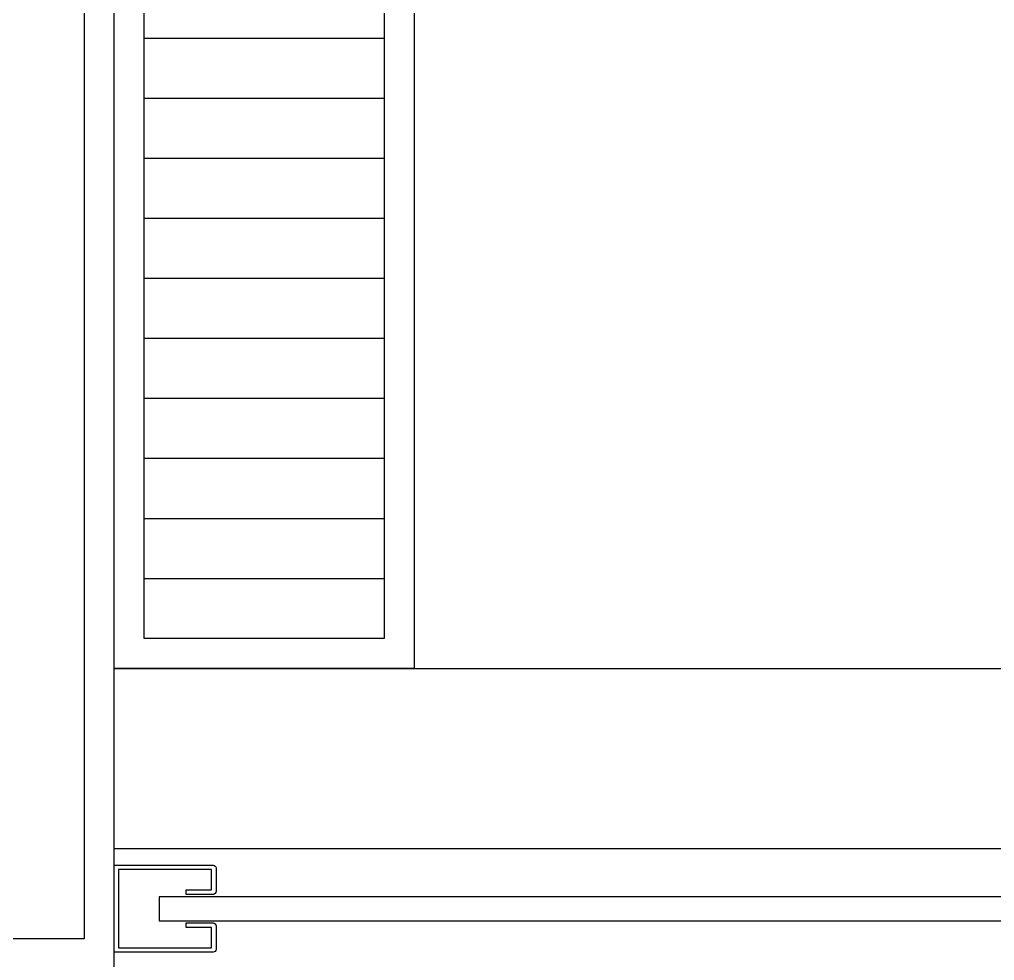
# Model space of a CAD drawing. Header units: millimetres. Extents: x 18456 to 179493, y -203649 to 469211.
# Drawn here: x 142148.1 to 142473, y -181016.4 to -180703 of the extents above; entities that cross this region are included whole.
import ezdxf

# ---------------------------------------------------------------- set-up
doc = ezdxf.new("R2010")
doc.units = ezdxf.units.MM
for name, color, linetype, true_color in [('X-평면도(기본형)$0$FIN', 9, 'Continuous', 0x808080), ('X-평면도(기본형)$0$FUR', 6, 'Continuous', 0xff00ff), ('X-평면도(기본형)$0$MC', 7, 'Continuous', 0x7f7fff), ('X-평면도(기본형)$0$TIL', 5, 'Continuous', 0x0000ff)]:
    doc.layers.add(name, color=color, linetype=linetype, true_color=true_color)

# ---------------------------------------------------------------- blocks, each defined once
blk = doc.blocks.new('X-평면도(기본형)$0$A$C019C01BD')
at = {"layer": 'X-평면도(기본형)$0$FUR', "color": 4, "ltscale": 3, "true_color": 0x00ffff}
blk.add_line((483.13, 1200.3), (483.13, 0.3), dxfattribs=at)
at = {"layer": 'X-평면도(기본형)$0$FUR', "color": 8, "true_color": 0x808080}
for p, q in [((488.63, 1200.3), (488.63, 1167.3)), ((517.63, 1167.3), (517.63, 1200.3)), ((498.38, 1176.3), (496.88, 1176.3)), ((496.88, 1176.3), (496.88, 1167.8)), ((498.38, 1167.3), (498.38, 1176.3)), ((507.88, 1176.3), (507.88, 1167.3)), ((509.38, 1176.3), (507.88, 1176.3)), ((509.38, 1167.8), (509.38, 1176.3)), ((496.88, 1167.8), (490.13, 1167.8)), ((516.13, 1167.8), (509.38, 1167.8)), ((489.63, 1166.3), (497.38, 1166.3)), ((508.88, 1166.3), (516.63, 1166.3))]:
    blk.add_line(p, q, dxfattribs=at)
for points in [[(490.13, 1167.8), (490.13, 1198.8), (516.13, 1198.8), (516.13, 1167.8)], [(499.13, 636.61), (499.13, 1185.3), (507.13, 1185.3), (507.13, 636.61)]]:
    blk.add_lwpolyline(points, dxfattribs=at)
for centre, start, end in [((489.63, 1167.3), 180, 270), ((497.38, 1167.3), 270, 0), ((508.88, 1167.3), 180, 270), ((516.63, 1167.3), 270, 0)]:
    blk.add_arc(centre, 1, start, end, dxfattribs=at)
blk = doc.blocks.new('X-평면도(기본형)$0$T1')
at = {"layer": 'X-평면도(기본형)$0$FUR', "color": 8, "true_color": 0x808080}
for p, q in [((10, 210), (90, 210)), ((10, 190), (90, 190)), ((10, 170), (90, 170)), ((10, 150), (90, 150)), ((10, 130), (90, 130)), ((10, 110), (90, 110)), ((10, 90), (90, 90)), ((10, 70), (90, 70)), ((10, 50), (90, 50)), ((10, 30), (90, 30))]:
    blk.add_line(p, q, dxfattribs=at)
at = {"layer": 'X-평면도(기본형)$0$FUR'}
for points in [[(100, 270.92), (100, 0), (0, 0), (0, 700), (100, 700), (100, 487.43)], [(90, 270.87), (90, 10), (10, 10), (10, 238.22)]]:
    blk.add_lwpolyline(points, dxfattribs=at)
blk = doc.blocks.new('X-평면도(기본형)$0$ba15001400')
at = {"layer": 'X-평면도(기본형)$0$MC'}
blk.add_lwpolyline([(1400, 0), (1400, 300), (2300, 300), (2300, 1500), (1400, 1500), (0, 1500), (0, 0)], close=True, dxfattribs=at)
at = {"layer": 'X-평면도(기본형)$0$TIL'}
blk.add_line((1500, 300), (1500, 1500), dxfattribs=at)
at = {"layer": 'X-평면도(기본형)$0$FUR', "linetype": 'ByBlock', "rotation": 180}
blk.add_blockref('X-평면도(기본형)$0$A$C019C01BD', (1923.13, 1500.3), dxfattribs=at)
at = {"layer": 'X-평면도(기본형)$0$FUR', "xscale": -1, "rotation": 270}
blk.add_blockref('X-평면도(기본형)$0$T1', (1500, 300), dxfattribs=at)

msp = doc.modelspace()

# ---------------------------------------------------------------- linework, layer by layer
at = {"layer": 'X-평면도(기본형)$0$FIN'}
for p, q in [((142169.57, -180109.15), (142169.57, -181009.15)), ((142169.57, -181009.15), (141869.57, -181009.15))]:
    msp.add_line(p, q, dxfattribs=at)

# ---------------------------------------------------------------- block references
at = {"xscale": -1, "rotation": 270}
msp.add_blockref('X-평면도(기본형)$0$ba15001400', (141879.57, -182419.15), dxfattribs=at)

doc.saveas('drawing.dxf')
